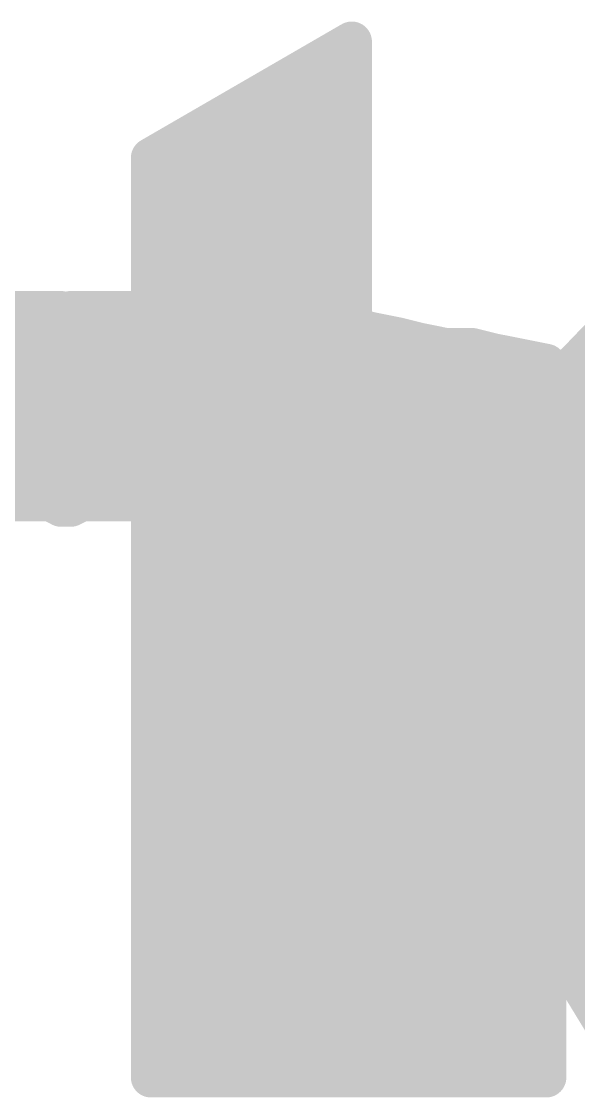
# Model space of a CAD drawing. Extents: x -34 to 73, y -25 to 33.
# Drawn here: x 12.616 to 13.67, y 22.479 to 24.515 of the extents above; entities that cross this region are included whole.
import ezdxf

# ---------------------------------------------------------------- set-up
doc = ezdxf.new("R2010")
doc.units = 0
doc.layers.add('21', color=41, linetype='CONTINUOUS')
doc.layers.add('22', color=40, linetype='CONTINUOUS')

msp = doc.modelspace()

# ---------------------------------------------------------------- linework, layer by layer
at = {"layer": '21', "const_width": 0.0762}
for points in [[(12.861, 24.2573), (13.241, 24.4773)], [(13.2116, 24.4602), (13.241, 24.4602)], [(13.241, 24.4773), (13.241, 23.4273)], [(13.0799, 24.384), (13.241, 24.384)], [(12.9483, 24.3078), (13.241, 24.3078)], [(12.861, 22.5173), (12.861, 24.2573)], [(12.861, 24.2316), (13.241, 24.2316)], [(12.861, 24.1554), (13.241, 24.1554)], [(12.861, 24.0792), (13.241, 24.0792)], [(12.861, 24.003), (13.241, 24.003)], [(12.551, 23.9672), (12.691, 23.9672)], [(12.691, 23.9672), (12.701, 23.9573)], [(12.701, 23.9573), (12.701, 23.5973)], [(13.241, 23.4273), (13.731, 23.9373)], [(14.191, 23.9373), (13.661, 23.4173)], [(12.4103, 23.9268), (12.701, 23.9268)], [(12.861, 23.9268), (13.241, 23.9268)], [(12.296, 23.8506), (12.701, 23.8506)], [(12.861, 23.8506), (13.241, 23.8506)], [(13.6477, 23.8506), (14.1027, 23.8506)], [(12.2258, 23.7744), (12.701, 23.7744)], [(12.861, 23.7744), (13.241, 23.7744)], [(13.5745, 23.7744), (14.025, 23.7744)], [(12.1843, 23.6982), (12.701, 23.6982)], [(12.861, 23.6982), (13.241, 23.6982)], [(13.5013, 23.6982), (13.9474, 23.6982)], [(11.791, 23.622), (12.701, 23.622)], [(12.671, 23.6073), (12.561, 23.6073)], [(12.691, 23.5973), (12.671, 23.6073)], [(12.861, 23.622), (13.241, 23.622)], [(13.4281, 23.622), (13.8697, 23.622)], [(12.701, 23.5973), (12.691, 23.5973)], [(12.861, 23.5458), (13.241, 23.5458)], [(13.3549, 23.5458), (13.792, 23.5458)], [(12.861, 23.4696), (13.241, 23.4696)], [(13.2817, 23.4696), (13.7144, 23.4696)], [(13.661, 23.4173), (14.251, 22.5173)], [(12.861, 23.3934), (13.6766, 23.3934)], [(12.861, 23.3172), (13.7266, 23.3172)], [(12.861, 23.241), (13.7765, 23.241)], [(12.861, 23.1648), (13.8265, 23.1648)], [(13.391, 23.1573), (13.241, 23.0073)], [(13.781, 22.5173), (13.391, 23.1573)], [(12.861, 23.0886), (13.3224, 23.0886)], [(13.4328, 23.0886), (13.8764, 23.0886)], [(12.861, 23.0124), (13.2462, 23.0124)], [(13.4793, 23.0124), (13.9264, 23.0124)], [(13.241, 23.0073), (13.241, 22.5173)], [(12.861, 22.9362), (13.241, 22.9362)], [(13.5257, 22.9362), (13.9764, 22.9362)], [(12.861, 22.86), (13.241, 22.86)], [(13.5721, 22.86), (14.0263, 22.86)], [(12.861, 22.7838), (13.241, 22.7838)], [(13.6186, 22.7838), (14.0763, 22.7838)], [(12.861, 22.7076), (13.241, 22.7076)], [(13.665, 22.7076), (14.1262, 22.7076)], [(12.861, 22.6314), (13.241, 22.6314)], [(12.861, 22.5552), (13.241, 22.5552)], [(13.241, 22.5173), (12.861, 22.5173)]]:
    msp.add_lwpolyline(points, dxfattribs=at)
at = {"layer": '21', "const_width": 0.0381}
for points in [[(13.2116, 24.4793, 1), (13.2116, 24.4412)], [(13.2601, 24.4773, 1), (13.222, 24.4773)], [(13.2505, 24.4608, 1), (13.2315, 24.4937)], [(13.241, 24.4412, 1), (13.241, 24.4793)], [(13.0799, 24.4031, 1), (13.0799, 24.365)], [(13.241, 24.365, 1), (13.241, 24.4031)], [(12.9483, 24.3269, 1), (12.9483, 24.2888)], [(13.241, 24.2888, 1), (13.241, 24.3269)], [(12.8801, 24.2573, 1), (12.842, 24.2573)], [(12.8515, 24.2737, 1), (12.8705, 24.2408)], [(12.861, 24.2507, 1), (12.861, 24.2126)], [(13.241, 24.2126, 1), (13.241, 24.2507)], [(12.861, 24.1745, 1), (12.861, 24.1364)], [(13.241, 24.1364, 1), (13.241, 24.1745)], [(12.861, 24.0983, 1), (12.861, 24.0602)], [(13.241, 24.0602, 1), (13.241, 24.0983)], [(12.861, 24.0221, 1), (12.861, 23.984)], [(13.241, 23.984, 1), (13.241, 24.0221)], [(12.7045, 23.9807, 1), (12.6775, 23.9538)], [(12.7201, 23.9573, 1), (12.682, 23.9573)], [(12.6875, 23.9438, 1), (12.7145, 23.9707)], [(12.691, 23.9482, 1), (12.691, 23.9863)], [(12.701, 23.9078, 1), (12.701, 23.9459)], [(12.861, 23.9459, 1), (12.861, 23.9078)], [(13.241, 23.9078, 1), (13.241, 23.9459)], [(12.701, 23.8316, 1), (12.701, 23.8697)], [(12.861, 23.8697, 1), (12.861, 23.8316)], [(13.241, 23.8316, 1), (13.241, 23.8697)], [(13.6477, 23.8697, 1), (13.6477, 23.8316)], [(12.701, 23.7553, 1), (12.701, 23.7934)], [(12.861, 23.7934, 1), (12.861, 23.7553)], [(13.241, 23.7553, 1), (13.241, 23.7934)], [(13.5745, 23.7934, 1), (13.5745, 23.7553)], [(12.701, 23.6791, 1), (12.701, 23.7172)], [(12.861, 23.7172, 1), (12.861, 23.6791)], [(13.241, 23.6791, 1), (13.241, 23.7172)], [(13.5013, 23.7172, 1), (13.5013, 23.6791)], [(12.6795, 23.6243, 1), (12.6625, 23.5902)], [(12.671, 23.5882, 1), (12.671, 23.6263)], [(12.701, 23.6029, 1), (12.701, 23.641)], [(12.861, 23.641, 1), (12.861, 23.6029)], [(13.241, 23.6029, 1), (13.241, 23.641)], [(13.4281, 23.641, 1), (13.4281, 23.6029)], [(12.691, 23.6163, 1), (12.691, 23.5782)], [(12.6825, 23.5802, 1), (12.6995, 23.6143)], [(12.701, 23.5782, 1), (12.701, 23.6163)], [(12.682, 23.5973, 1), (12.7201, 23.5973)], [(12.861, 23.5648, 1), (12.861, 23.5267)], [(13.241, 23.5267, 1), (13.241, 23.5648)], [(13.3549, 23.5648, 1), (13.3549, 23.5267)], [(12.861, 23.4886, 1), (12.861, 23.4505)], [(13.241, 23.4505, 1), (13.241, 23.4886)], [(13.2817, 23.4886, 1), (13.2817, 23.4505)], [(13.2273, 23.4404, 1), (13.2547, 23.4141)], [(13.222, 23.4273, 1), (13.2601, 23.4273)], [(13.6769, 23.4277, 1), (13.6451, 23.4068)], [(13.6477, 23.4308, 1), (13.6743, 23.4037)], [(12.861, 23.4124, 1), (12.861, 23.3743)], [(13.6766, 23.3743, 1), (13.6766, 23.4124)], [(12.861, 23.3362, 1), (12.861, 23.2981)], [(12.861, 23.26, 1), (12.861, 23.2219)], [(12.861, 23.1838, 1), (12.861, 23.1457)], [(13.4073, 23.1672, 1), (13.3747, 23.1473)], [(13.4045, 23.1438, 1), (13.3775, 23.1707)], [(12.861, 23.1076, 1), (12.861, 23.0695)], [(13.3224, 23.0695, 1), (13.3224, 23.1076)], [(13.4328, 23.1076, 1), (13.4328, 23.0695)], [(12.861, 23.0314, 1), (12.861, 22.9933)], [(13.2462, 22.9933, 1), (13.2462, 23.0314)], [(13.4793, 23.0314, 1), (13.4793, 22.9933)], [(13.2601, 23.0073, 1), (13.222, 23.0073)], [(13.2275, 23.0207, 1), (13.2545, 22.9938)], [(12.861, 22.9552, 1), (12.861, 22.9171)], [(13.241, 22.9171, 1), (13.241, 22.9552)], [(13.5257, 22.9552, 1), (13.5257, 22.9171)], [(12.861, 22.879, 1), (12.861, 22.8409)], [(13.241, 22.8409, 1), (13.241, 22.879)], [(13.5721, 22.879, 1), (13.5721, 22.8409)], [(12.861, 22.8028, 1), (12.861, 22.7647)], [(13.241, 22.7647, 1), (13.241, 22.8028)], [(13.6186, 22.8028, 1), (13.6186, 22.7647)], [(12.861, 22.7266, 1), (12.861, 22.6885)], [(13.241, 22.6885, 1), (13.241, 22.7266)], [(13.665, 22.7266, 1), (13.665, 22.6885)], [(12.861, 22.6505, 1), (12.861, 22.6124)], [(13.241, 22.6124, 1), (13.241, 22.6505)], [(12.861, 22.5743, 1), (12.861, 22.5362)], [(13.241, 22.5362, 1), (13.241, 22.5743)], [(12.861, 22.5363, 1), (12.861, 22.4982)], [(13.241, 22.4982, 1), (13.241, 22.5363)], [(12.842, 22.5173, 1), (12.8801, 22.5173)], [(13.222, 22.5173, 1), (13.2601, 22.5173)]]:
    msp.add_lwpolyline(points, format="xyb", dxfattribs=at)
at = {"layer": '22', "const_width": 0.0381}
for points in [[(12.718, 23.9573, 1), (12.6799, 23.9573)], [(12.6855, 23.9707, 1), (12.7125, 23.9438)], [(12.709, 23.9863, 1), (12.709, 23.9482)], [(12.7225, 23.9538, 1), (12.6955, 23.9807)], [(12.8542, 23.9856, 1), (12.8438, 23.9489)], [(12.849, 23.9482, 1), (12.849, 23.9863)], [(12.9242, 23.9656, 1), (12.9138, 23.9289)], [(12.9138, 23.9289, 1), (12.9242, 23.9656)], [(13.2436, 23.9557, 1), (13.2344, 23.9188)], [(13.2581, 23.9373, 1), (13.22, 23.9373)], [(12.699, 23.9459, 1), (12.699, 23.9078)], [(12.9996, 23.9431, 1), (12.9784, 23.9114)], [(12.9838, 23.9089, 1), (12.9942, 23.9456)], [(12.9897, 23.9078, 1), (12.9897, 23.9459)], [(13.239, 23.9459, 1), (13.239, 23.9078)], [(13.2827, 23.9459, 1), (13.2753, 23.9086)], [(13.2744, 23.9088, 1), (13.2836, 23.9457)], [(13.2813, 23.9078, 1), (13.2813, 23.9459)], [(13.3336, 23.9357, 1), (13.3244, 23.8988)], [(13.3253, 23.8986, 1), (13.3327, 23.9359)], [(13.3727, 23.9259, 1), (13.3653, 23.8886)], [(13.3644, 23.8888, 1), (13.3736, 23.9257)], [(13.419, 23.9163, 1), (13.419, 23.8782)], [(13.4153, 23.8786, 1), (13.4227, 23.9159)], [(13.4736, 23.9157, 1), (13.4644, 23.8788)], [(13.469, 23.8782, 1), (13.469, 23.9163)], [(13.0596, 23.9031, 1), (13.0384, 23.8714)], [(13.0384, 23.8714, 1), (13.0596, 23.9031)], [(13.5127, 23.9059, 1), (13.5053, 23.8686)], [(13.5044, 23.8688, 1), (13.5136, 23.9057)], [(13.5627, 23.8959, 1), (13.5553, 23.8586)], [(13.5553, 23.8586, 1), (13.5627, 23.8959)], [(12.699, 23.8697, 1), (12.699, 23.8316)], [(13.1225, 23.8607, 1), (13.0955, 23.8338)], [(13.104, 23.8316, 1), (13.104, 23.8697)], [(13.239, 23.8697, 1), (13.239, 23.8316)], [(13.628, 23.8673, 1), (13.5899, 23.8673)], [(13.6053, 23.8486, 1), (13.6127, 23.8859)], [(13.609, 23.8316, 1), (13.609, 23.8697)], [(13.0984, 23.8314, 1), (13.1196, 23.8631)], [(13.1749, 23.8078, 1), (13.1431, 23.7867)], [(13.1455, 23.7838, 1), (13.1725, 23.8107)], [(12.699, 23.7934, 1), (12.699, 23.7553)], [(13.1742, 23.7553, 1), (13.1742, 23.7934)], [(13.239, 23.7934, 1), (13.239, 23.7553)], [(13.609, 23.7553, 1), (13.609, 23.7934)], [(13.2165, 23.7448, 1), (13.1815, 23.7297)], [(13.1831, 23.7267, 1), (13.2149, 23.7478)], [(12.699, 23.7172, 1), (12.699, 23.6791)], [(13.2157, 23.6791, 1), (13.2157, 23.7172)], [(13.239, 23.7172, 1), (13.239, 23.6791)], [(13.628, 23.6973, 1), (13.5899, 23.6973)], [(13.609, 23.6791, 1), (13.609, 23.7172)], [(13.229, 23.6863, 1), (13.229, 23.6482)], [(13.239, 23.6482, 1), (13.239, 23.6863)], [(13.5899, 23.6973, 1), (13.628, 23.6973)], [(13.2115, 23.6597, 1), (13.2465, 23.6748)], [(13.22, 23.6673, 1), (13.2581, 23.6673)], [(12.699, 23.641, 1), (12.699, 23.6029)], [(12.729, 23.6263, 1), (12.729, 23.5882)], [(12.7375, 23.5902, 1), (12.7205, 23.6243)], [(12.8409, 23.6262, 1), (12.8371, 23.5883)], [(12.839, 23.5882, 1), (12.839, 23.6263)], [(13.609, 23.6029, 1), (13.609, 23.641)], [(12.699, 23.6163, 1), (12.699, 23.5782)], [(12.7005, 23.6143, 1), (12.7175, 23.5802)], [(12.709, 23.5782, 1), (12.709, 23.6163)], [(12.9436, 23.6157, 1), (12.9344, 23.5788)], [(12.9371, 23.5783, 1), (12.9409, 23.6162)], [(12.6799, 23.5973, 1), (12.718, 23.5973)], [(13.0296, 23.5931, 1), (13.0084, 23.5614)], [(13.0144, 23.5588, 1), (13.0236, 23.5957)], [(13.0662, 23.5648, 1), (13.0662, 23.5267)], [(13.609, 23.5267, 1), (13.609, 23.5648)], [(13.0925, 23.5507, 1), (13.0655, 23.5238)], [(13.0684, 23.5214, 1), (13.0896, 23.5531)], [(13.1565, 23.4848, 1), (13.1215, 23.4697)], [(13.1423, 23.4886, 1), (13.1423, 23.4505)], [(13.1255, 23.4638, 1), (13.1525, 23.4907)], [(13.609, 23.4505, 1), (13.609, 23.4886)], [(13.1865, 23.4148, 1), (13.1515, 23.3997)], [(13.1515, 23.3997, 1), (13.1865, 23.4148)], [(13.1749, 23.4124, 1), (13.1749, 23.3743)], [(13.609, 23.3743, 1), (13.609, 23.4124)], [(13.2176, 23.3414, 1), (13.1804, 23.3331)], [(13.1815, 23.3297, 1), (13.2165, 23.3448)], [(13.2035, 23.3362, 1), (13.2035, 23.2981)], [(13.609, 23.2981, 1), (13.609, 23.3362)], [(13.2381, 23.2473, 1), (13.2, 23.2473)], [(13.219, 23.26, 1), (13.219, 23.2219)], [(13.609, 23.2219, 1), (13.609, 23.26)], [(13.2004, 23.2431, 1), (13.2376, 23.2514)], [(13.219, 23.1838, 1), (13.219, 23.1457)], [(13.609, 23.1457, 1), (13.609, 23.1838)], [(13.219, 23.1076, 1), (13.219, 23.0695)], [(13.609, 23.0695, 1), (13.609, 23.1076)], [(13.219, 23.0314, 1), (13.219, 22.9933)], [(13.609, 22.9933, 1), (13.609, 23.0314)], [(13.219, 22.9552, 1), (13.219, 22.9171)], [(13.609, 22.9171, 1), (13.609, 22.9552)], [(13.219, 22.879, 1), (13.219, 22.8409)], [(13.609, 22.8409, 1), (13.609, 22.879)], [(13.219, 22.8028, 1), (13.219, 22.7647)], [(13.609, 22.7647, 1), (13.609, 22.8028)], [(13.219, 22.7266, 1), (13.219, 22.6885)], [(13.609, 22.6885, 1), (13.609, 22.7266)], [(13.219, 22.6505, 1), (13.219, 22.6124)], [(13.609, 22.6124, 1), (13.609, 22.6505)], [(13.219, 22.5743, 1), (13.219, 22.5362)], [(13.609, 22.5362, 1), (13.609, 22.5743)], [(13.219, 22.5363, 1), (13.219, 22.4982)], [(13.609, 22.4982, 1), (13.609, 22.5363)], [(13.2, 22.5173, 1), (13.2381, 22.5173)], [(13.5899, 22.5173, 1), (13.628, 22.5173)]]:
    msp.add_lwpolyline(points, format="xyb", dxfattribs=at)
at = {"layer": '22', "const_width": 0.0762}
for points in [[(12.709, 23.9672), (12.699, 23.9573)], [(12.699, 23.9573), (12.699, 23.5973)], [(12.849, 23.9672), (12.709, 23.9672)], [(12.919, 23.9473), (12.849, 23.9672)], [(12.989, 23.9273), (12.919, 23.9473)], [(13.279, 23.9273), (13.239, 23.9373)], [(13.239, 23.9373), (13.239, 23.6673)], [(12.699, 23.9268), (12.9897, 23.9268)], [(13.049, 23.8873), (12.989, 23.9273)], [(13.239, 23.9268), (13.2813, 23.9268)], [(13.329, 23.9173), (13.279, 23.9273)], [(13.369, 23.9073), (13.329, 23.9173)], [(13.419, 23.8972), (13.369, 23.9073)], [(13.469, 23.8972), (13.419, 23.8972)], [(13.509, 23.8873), (13.469, 23.8972)], [(13.109, 23.8473), (13.049, 23.8873)], [(13.559, 23.8773), (13.509, 23.8873)], [(13.609, 23.8673), (13.559, 23.8773)], [(12.699, 23.8506), (13.104, 23.8506)], [(13.159, 23.7973), (13.109, 23.8473)], [(13.239, 23.8506), (13.609, 23.8506)], [(13.609, 23.6973), (13.609, 23.8673)], [(13.199, 23.7372), (13.159, 23.7973)], [(12.699, 23.7744), (13.1742, 23.7744)], [(13.239, 23.7744), (13.609, 23.7744)], [(13.229, 23.6673), (13.199, 23.7372)], [(12.699, 23.6982), (13.2157, 23.6982)], [(13.239, 23.6982), (13.609, 23.6982)], [(13.609, 22.5173), (13.609, 23.6973)], [(13.239, 23.6673), (13.229, 23.6673)], [(12.699, 23.622), (13.609, 23.622)], [(12.709, 23.5973), (12.729, 23.6073)], [(12.729, 23.6073), (12.839, 23.6073)], [(12.839, 23.6073), (12.939, 23.5973)], [(12.699, 23.5973), (12.709, 23.5973)], [(12.939, 23.5973), (13.019, 23.5772)], [(13.019, 23.5772), (13.079, 23.5373)], [(13.0662, 23.5458), (13.609, 23.5458)], [(13.079, 23.5373), (13.139, 23.4773)], [(13.139, 23.4773), (13.169, 23.4073)], [(13.1423, 23.4696), (13.609, 23.4696)], [(13.169, 23.4073), (13.199, 23.3373)], [(13.1749, 23.3934), (13.609, 23.3934)], [(13.199, 23.3373), (13.219, 23.2473)], [(13.2035, 23.3172), (13.609, 23.3172)], [(13.219, 23.2473), (13.219, 22.5173)], [(13.219, 23.241), (13.609, 23.241)], [(13.219, 23.1648), (13.609, 23.1648)], [(13.219, 23.0886), (13.609, 23.0886)], [(13.219, 23.0124), (13.609, 23.0124)], [(13.219, 22.9362), (13.609, 22.9362)], [(13.219, 22.86), (13.609, 22.86)], [(13.219, 22.7838), (13.609, 22.7838)], [(13.219, 22.7076), (13.609, 22.7076)], [(13.219, 22.6314), (13.609, 22.6314)], [(13.219, 22.5552), (13.609, 22.5552)], [(13.219, 22.5173), (13.609, 22.5173)]]:
    msp.add_lwpolyline(points, dxfattribs=at)

doc.saveas('drawing.dxf')
